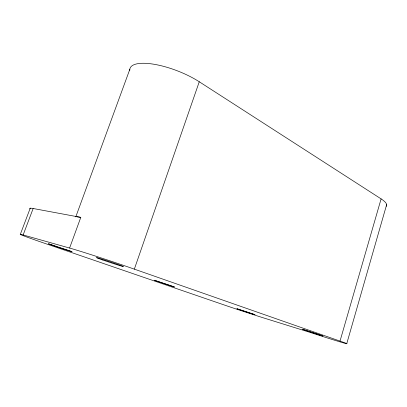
<?xml version="1.0" encoding="UTF-8"?>
<svg xmlns="http://www.w3.org/2000/svg" width="407" height="407" viewBox="0 0 407 407"><rect width="100%" height="100%" fill="white"/><g stroke="black" fill="none" stroke-linecap="round" stroke-linejoin="round"><path stroke-width="0.61" d="M346.764 343.605L386.65 204.655M23.143 234.971L69.597 248.051L80.795 217.369L33.155 208.501L23.143 234.971A41.809 0.829 18.5 0 0 43.798 243.01L225.57 305.438A31.939 0.519 18.1 0 0 266.921 318.956L309.59 332.244A35.653 0.616 18 0 0 342.648 342.653A35.653 0.616 18 0 0 340.018 341.091L381.105 198.886L199.262 81.766A45.192 14.642 21.2 0 0 153.76 64.22A45.192 14.642 21.2 0 0 129.772 70.355M69.597 248.051A47.324 1.114 18.4 0 1 134.341 269.139L199.262 81.766M75.773 216.89L129.813 69.348M20.35 234.264L30.225 208.201M134.341 269.139L340.018 341.091M30.103 208.883A41.529 2.579 19 0 1 33.155 208.501M381.105 198.886A34.432 8.282 15.3 0 1 386.304 206.273M76.989 216.87A46.963 3.454 18.8 0 1 80.795 217.369M48.519 243.788L58.048 247.273L72.07 251.684L48.519 243.788M236.986 308.76L254.94 314.667L236.986 308.76M303.139 329.472L302.584 329.344L322.797 335.948L303.139 329.472M154.808 280.398L154.228 280.26L174.461 286.976L154.808 280.398M102.859 260.027A14.159 0.331 18.4 0 0 123.407 266.575A14.159 0.331 18.4 0 0 103.673 259.691A14.159 0.331 18.4 0 0 102.859 260.027"/></g></svg>
